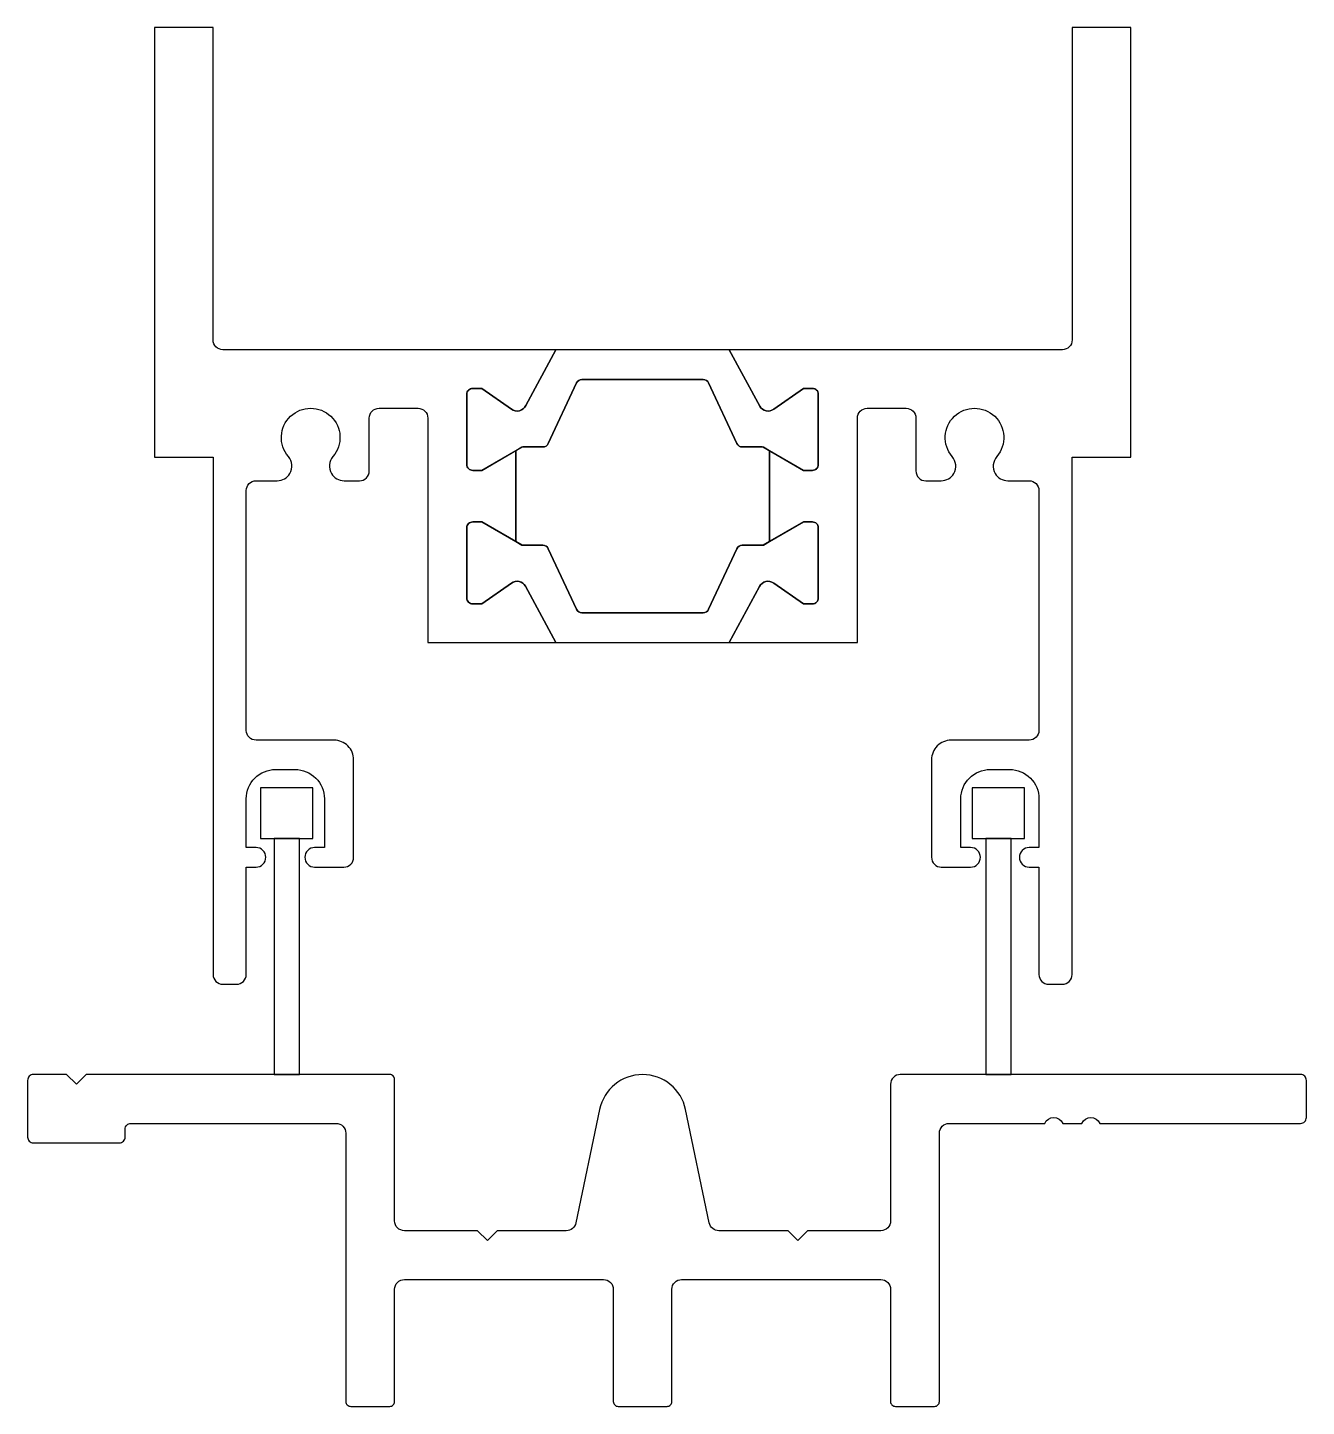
# Model space of a CAD drawing. Extents: x 1.3 to 66.8, y 2.2 to 72.8.
import ezdxf

# ---------------------------------------------------------------- set-up
doc = ezdxf.new("R2010")
doc.units = 0
doc.layers.get('0').update_dxf_attribs({"linetype": 'CONTINUOUS'})

msp = doc.modelspace()

# ---------------------------------------------------------------- linework, layer by layer
at = {"color": 32}
for points in [[(26.85, 44.169, 0.4395), (26.13, 44.326), (24.608, 43.258), (24.148, 43.258, -0.414214), (23.848, 43.558), (23.848, 47.158, -0.414214), (24.148, 47.458), (24.608, 47.458), (26.348, 46.454), (26.348, 51.101), (24.608, 50.097), (24.148, 50.097, -0.414214), (23.848, 50.397), (23.848, 53.997, -0.414214), (24.148, 54.297), (24.608, 54.297), (26.13, 53.228, 0.458165), (26.864, 53.413), (28.412, 56.277), (11.348, 56.277, -0.414214), (10.848, 56.777), (10.848, 72.777), (7.848, 72.777), (7.848, 50.777), (10.848, 50.777), (10.848, 24.277, 0.414214), (11.348, 23.777), (12.048, 23.777, 0.414214), (12.548, 24.277), (12.548, 29.777), (13.048, 29.777, 0.414214), (13.548, 30.277, 0.414214), (13.048, 30.777), (12.773, 30.777), (12.548, 30.777), (12.548, 33.277, -0.414214), (14.048, 34.777), (15.048, 34.777, -0.414214), (16.548, 33.277), (16.548, 30.777), (16.048, 30.777, 0.414214), (15.548, 30.277, 0.414214), (16.048, 29.777), (17.548, 29.777, 0.414214), (18.048, 30.277), (18.048, 35.277, 0.414214), (17.048, 36.277), (13.048, 36.277, -0.414214), (12.548, 36.777), (12.548, 49.065, -0.414214), (13.048, 49.565), (14.137, 49.565, 0.267949), (14.787, 49.94, 0.317837), (14.707, 50.803, -2.170601), (16.988, 50.803, 0.317837), (16.908, 49.94, 0.267949), (17.558, 49.565), (18.348, 49.565, 0.414214), (18.848, 50.065), (18.848, 52.777, -0.414214), (19.348, 53.277), (21.348, 53.277, -0.414214), (21.848, 52.777), (21.848, 41.277), (28.412, 41.277)], [(57.848, 72.777), (54.848, 72.777), (54.848, 56.777, -0.414214), (54.348, 56.277), (37.284, 56.277), (38.845, 53.386, 0.4395), (39.565, 53.228), (41.087, 54.297), (41.548, 54.297, -0.414214), (41.848, 53.997), (41.848, 50.397, -0.414214), (41.548, 50.097), (41.087, 50.097), (39.348, 51.101), (39.348, 46.454), (41.087, 47.458), (41.548, 47.458, -0.414214), (41.848, 47.158), (41.848, 43.558, -0.414214), (41.548, 43.258), (41.087, 43.258), (39.565, 44.326, 0.458165), (38.831, 44.141), (37.283, 41.277), (40.348, 41.277), (43.848, 41.277), (43.848, 52.777, -0.414214), (44.348, 53.277), (46.348, 53.277, -0.414214), (46.848, 52.777), (46.848, 50.065, 0.414214), (47.348, 49.565), (48.137, 49.565, 0.267949), (48.787, 49.94, 0.317837), (48.707, 50.803, -2.170601), (50.988, 50.803, 0.317837), (50.908, 49.94, 0.267949), (51.558, 49.565), (52.648, 49.565, -0.414214), (53.148, 49.065), (53.148, 36.777, -0.414214), (52.648, 36.277), (48.648, 36.277, 0.414214), (47.648, 35.277), (47.648, 30.277, 0.414214), (48.148, 29.777), (49.648, 29.777, 0.414214), (50.148, 30.277, 0.414214), (49.648, 30.777), (49.148, 30.777), (49.148, 33.277, -0.414214), (50.648, 34.777), (51.648, 34.777, -0.414214), (53.148, 33.277), (53.148, 30.777), (52.922, 30.777), (52.648, 30.777, 0.414214), (52.148, 30.277, 0.414214), (52.648, 29.777), (53.148, 29.777), (53.148, 24.277, 0.414214), (53.648, 23.777), (54.348, 23.777, 0.414214), (54.848, 24.277), (54.848, 50.777), (57.848, 50.777)], [(37.284, 56.277), (28.412, 56.277), (26.864, 53.413, -0.458165), (26.13, 53.228), (24.608, 54.297), (24.148, 54.297, 0.414214), (23.848, 53.997), (23.848, 50.397, 0.414214), (24.148, 50.097), (24.608, 50.097), (26.687, 51.297), (27.746, 51.297, 0.291473), (28.018, 51.47), (29.466, 54.573, -0.291473), (29.737, 54.747), (32.848, 54.747), (35.958, 54.747, -0.291473), (36.23, 54.573), (37.677, 51.47, 0.291473), (37.949, 51.297), (39.008, 51.297), (41.087, 50.097), (41.548, 50.097, 0.414214), (41.848, 50.397), (41.848, 53.997, 0.414214), (41.548, 54.297), (41.087, 54.297), (39.565, 53.228, -0.4395), (38.845, 53.386)], [(39.348, 51.101), (39.035, 51.281, 0.131652), (38.977, 51.297), (37.949, 51.297, -0.291473), (37.677, 51.47), (36.23, 54.573, 0.291473), (35.958, 54.747), (32.848, 54.747), (29.737, 54.747, 0.291473), (29.466, 54.573), (28.018, 51.47, -0.291473), (27.746, 51.297), (26.718, 51.297, 0.131652), (26.66, 51.281), (26.348, 51.101), (26.348, 46.454), (26.66, 46.273, 0.131652), (26.718, 46.258), (27.746, 46.258, -0.291473), (28.018, 46.085), (29.466, 42.981, 0.291473), (29.737, 42.808), (32.848, 42.808), (35.958, 42.808, 0.291473), (36.23, 42.981), (37.677, 46.085, -0.291473), (37.949, 46.258), (38.977, 46.258, 0.131652), (39.035, 46.273), (39.348, 46.454)], [(38.831, 44.141, -0.458165), (39.565, 44.326), (41.087, 43.258), (41.548, 43.258, 0.414214), (41.848, 43.558), (41.848, 47.158, 0.414214), (41.548, 47.458), (41.087, 47.458), (39.008, 46.258), (37.949, 46.258, 0.291473), (37.677, 46.085), (36.23, 42.981, -0.291473), (35.958, 42.808), (32.848, 42.808), (29.737, 42.808, -0.291473), (29.466, 42.981), (28.018, 46.085, 0.291473), (27.746, 46.258), (26.687, 46.258), (24.608, 47.458), (24.148, 47.458, 0.414214), (23.848, 47.158), (23.848, 43.558, 0.414214), (24.148, 43.258), (24.608, 43.258), (26.13, 44.326, -0.4395), (26.85, 44.169), (28.412, 41.277), (37.283, 41.277)], [(48.048, 16.152, -0.414214), (48.548, 16.652), (53.448, 16.652, -0.654654), (54.364, 16.652), (55.348, 16.652, -0.654654), (56.264, 16.652), (66.548, 16.652, 0.414214), (66.848, 16.952), (66.848, 18.852, 0.414214), (66.548, 19.152), (46.048, 19.152, 0.414214), (45.548, 18.652), (45.548, 11.652, -0.414214), (45.048, 11.152), (41.298, 11.152), (40.798, 10.652), (40.298, 11.152), (36.754, 11.152, -0.355093), (36.264, 11.55), (35.05, 17.362, 0.812654), (30.645, 17.362), (29.431, 11.55, -0.355093), (28.941, 11.152), (25.398, 11.152), (24.898, 10.652), (24.398, 11.152), (20.648, 11.152, -0.414214), (20.148, 11.652), (20.148, 18.902, 0.414214), (19.898, 19.152), (4.348, 19.152), (3.848, 18.652), (3.348, 19.152), (1.648, 19.152, 0.414214), (1.348, 18.852), (1.348, 15.952, 0.414214), (1.648, 15.652), (6.048, 15.652, 0.414214), (6.348, 15.952), (6.348, 16.352, -0.414214), (6.648, 16.652), (17.148, 16.652, -0.414214), (17.648, 16.152), (17.648, 2.402, 0.414214), (17.898, 2.152), (19.898, 2.152, 0.414214), (20.148, 2.402), (20.148, 8.152, -0.414214), (20.648, 8.652), (30.848, 8.652, -0.414214), (31.348, 8.152), (31.348, 2.402, 0.414214), (31.598, 2.152), (34.098, 2.152, 0.414214), (34.348, 2.402), (34.348, 8.152, -0.414214), (34.848, 8.652), (45.048, 8.652, -0.414214), (45.548, 8.152), (45.548, 2.402, 0.414214), (45.798, 2.152), (47.798, 2.152, 0.414214), (48.048, 2.402)]]:
    msp.add_lwpolyline(points, format="xyb", close=True, dxfattribs=at)
for points in [[(15.963, 33.845), (13.284, 33.845), (13.284, 31.239), (15.963, 31.239)], [(52.412, 33.845), (49.732, 33.845), (49.732, 31.239), (52.412, 31.239)], [(15.275, 31.239), (13.972, 31.239), (13.972, 19.152), (15.275, 19.152)], [(51.723, 31.239), (50.42, 31.239), (50.42, 19.152), (51.723, 19.152)]]:
    msp.add_lwpolyline(points, close=True, dxfattribs=at)

doc.saveas('drawing.dxf')
